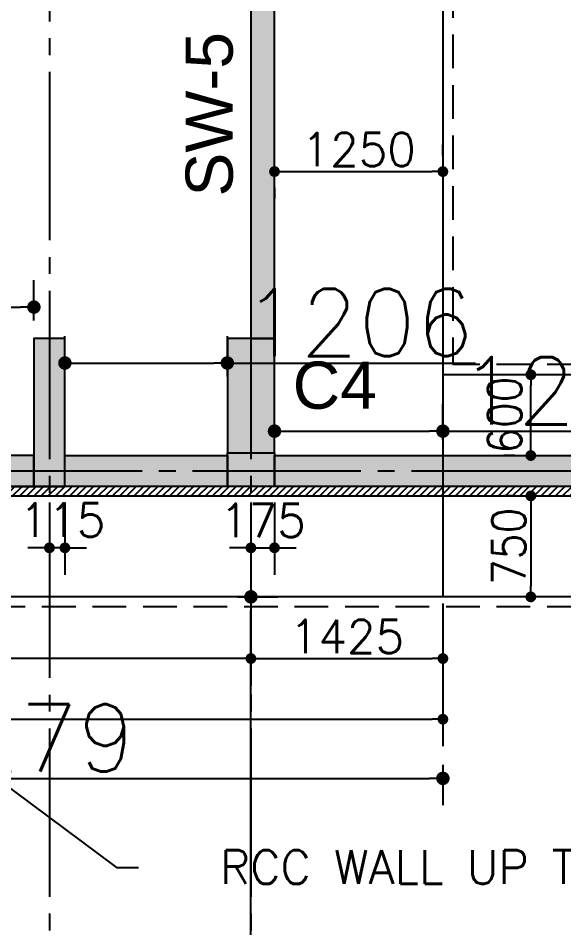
# Model space of a CAD drawing. Extents: x -200722 to 834823, y -494970 to 88783.
# Drawn here: x 280100 to 284150, y 21762 to 28517 of the extents above; entities that cross this region are included whole.
import ezdxf
from ezdxf.enums import TextEntityAlignment as Align

# ---------------------------------------------------------------- set-up
doc = ezdxf.new("R2010")
doc.units = 0
doc.header["$LTSCALE"] = 100
doc.header["$MEASUREMENT"] = 0
doc.header["$PDMODE"] = 34
for name, pattern in [('ACAD_ISO04W100', [30, 24, -3, 0, -3]), ('CL', [3.25, 2.5, -0.25, 0.25, -0.25]), ('HIDDEN', [0.375, 0.25, -0.125])]:
    doc.linetypes.add(name, pattern=pattern)
doc.layers.get('0').update_dxf_attribs({"linetype": 'CONTINUOUS'})
doc.layers.get('DEFPOINTS').update_dxf_attribs({"linetype": 'CONTINUOUS'})
for name, color, linetype in [('A-Grid', 5, 'ACAD_ISO04W100'), ('BEAM', 4, 'CONTINUOUS'), ('COL. SHED. STEEL.', 6, 'CONTINUOUS'), ('COL_H', 235, 'CONTINUOUS'), ('DIM', 3, 'CONTINUOUS'), ('F_EXEC', 3, 'HIDDEN'), ('F_FTG1', 11, 'CONTINUOUS'), ('RCCWALL', 6, 'CONTINUOUS'), ('TEXT', 2, 'CONTINUOUS')]:
    doc.layers.add(name, color=color, linetype=linetype)
doc.layers.add('HATCH', color=252, linetype='CONTINUOUS', lineweight=30)
doc.styles.add('AR', font='arial.ttf')
doc.styles.add('ROMANS', font='romans.shx')
doc.styles.get("Standard").update_dxf_attribs({"font": 'simplex.shx'})
doc.dimstyles.new('01 S.K', dxfattribs={"dimtxt": 230, "dimasz": 100, "dimexe": 200, "dimexo": 100, "dimgap": 50, "dimtad": 1, "dimdec": 0, "dimzin": 0, "dimdsep": 46, "dimtxsty": 'Standard', "dimblk": 'DOT', "dimcen": 0.09, "dimclrd": 4, "dimclre": 4, "dimclrt": 4, "dimadec": 0, "dimazin": 0, "dimtfac": 1, "dimtdec": 0, "dimtofl": 0, "dimtmove": 0, "dimatfit": 3, "dimfxl": 2, "dimtolj": 1, "dimtzin": 0, "dimarcsym": 1})
doc.dimstyles.new('STANDARD$0', dxfattribs={"dimtxt": 2.5, "dimasz": 2.5, "dimexe": 2, "dimexo": 0.7, "dimgap": 0.9, "dimtad": 1, "dimdec": 0, "dimdsep": 46, "dimtxsty": 'ROMANS', "dimcen": 0.09, "dimclrd": 4, "dimclre": 4, "dimclrt": 3, "dimadec": 0, "dimazin": 0, "dimtfac": 1, "dimtdec": 0, "dimtmove": 0, "dimatfit": 3, "dimfxl": 1, "dimtolj": 1, "dimtzin": 0, "dimarcsym": 0})

# ---------------------------------------------------------------- blocks, each defined once
blk = doc.blocks.new('DOT')
at = {"color": 0, "linetype": 'ByBlock'}
blk.add_line((-0.5, 0), (-1, 0), dxfattribs=at)
at = {"color": 0, "linetype": 'ByBlock', "const_width": 0.5}
blk.add_lwpolyline([(-0.25, 0, 1), (0.25, 0, 1)], format="xyb", close=True, dxfattribs=at)
blk = doc.blocks.new('*D398')
at = {"layer": 'BEAM', "color": 0, "lineweight": -2, "transparency": 16777216}
for p, q in [((283252.6, 27497.8), (283252.6, 27577.8)), ((282082.6, 27377.8), (283172.6, 27377.8)), ((282002.6, 27257.8), (282002.6, 27177.8))]:
    blk.add_line(p, q, dxfattribs=at)
at = {"layer": 'DEFPOINTS', "color": 0, "lineweight": -3, "transparency": 16777216}
for p in [(282002.6, 27377.8, 7446.6), (283252.6, 27377.8, 7446.6), (283252.6, 27377.8)]:
    blk.add_point(p, dxfattribs=at)
at = {"layer": 'BEAM', "color": 0, "lineweight": -2, "transparency": 16777216, "xscale": 80, "yscale": 80, "zscale": 80, "rotation": 180}
blk.add_blockref('DOT', (282002.6, 27377.8), dxfattribs=at)
at = {"layer": 'BEAM', "color": 0, "lineweight": -2, "transparency": 16777216, "xscale": 80, "yscale": 80, "zscale": 80}
blk.add_blockref('DOT', (283252.6, 27377.8), dxfattribs=at)
at = {"layer": 'BEAM', "color": 0, "transparency": 16777216, "insert": (282627.6, 27541.8), "char_height": 248, "attachment_point": 5}
blk.add_mtext('\\A1;1250', dxfattribs=at)
blk = doc.blocks.new('_DOT')
at = {"color": 0, "linetype": 'ByBlock'}
blk.add_line((-0.5, 0), (-1, 0), dxfattribs=at)
at = {"color": 0, "linetype": 'ByBlock', "const_width": 0.5}
blk.add_lwpolyline([(-0.25, 0, 1), (0.25, 0, 1)], format="xyb", close=True, dxfattribs=at)
blk = doc.blocks.new('*D400')
at = {"layer": 'BEAM', "color": 0, "lineweight": -2, "transparency": 16777216}
for p, q in [((281827.6, 24169.4), (281827.6, 23561.5)), ((283252.6, 24169.4), (283252.6, 23561.5)), ((281907.6, 23761.5), (283172.6, 23761.5))]:
    blk.add_line(p, q, dxfattribs=at)
at = {"layer": 'DEFPOINTS', "color": 0, "lineweight": -3, "transparency": 16777216}
for p in [(281827.6, 24289.4, 7446.6), (283252.6, 24289.4, 7446.6), (283252.6, 23761.5)]:
    blk.add_point(p, dxfattribs=at)
at = {"layer": 'BEAM', "color": 0, "lineweight": -2, "transparency": 16777216, "xscale": 80, "yscale": 80, "zscale": 80, "rotation": 180}
blk.add_blockref('DOT', (281827.6, 23761.5), dxfattribs=at)
at = {"layer": 'BEAM', "color": 0, "lineweight": -2, "transparency": 16777216, "xscale": 80, "yscale": 80, "zscale": 80}
blk.add_blockref('DOT', (283252.6, 23761.5), dxfattribs=at)
at = {"layer": 'BEAM', "color": 0, "transparency": 16777216, "insert": (282540.1, 23925.5), "char_height": 248, "attachment_point": 5}
blk.add_mtext('\\A1;1425', dxfattribs=at)
blk = doc.blocks.new('*D401')
at = {"layer": 'BEAM', "color": 0, "lineweight": -2, "transparency": 16777216}
for p, q in [((276758.6, 24169.4), (276758.6, 23561.5)), ((281827.6, 24169.4), (281827.6, 23561.5)), ((281747.6, 23761.5), (276838.6, 23761.5))]:
    blk.add_line(p, q, dxfattribs=at)
at = {"layer": 'DEFPOINTS', "color": 0, "lineweight": -3, "transparency": 16777216}
for p in [(276758.6, 24289.4, 7446.6), (281827.6, 24289.4, 7446.6), (276758.6, 23761.5)]:
    blk.add_point(p, dxfattribs=at)
at = {"layer": 'BEAM', "color": 0, "lineweight": -2, "transparency": 16777216, "xscale": 80, "yscale": 80, "zscale": 80, "rotation": 180}
blk.add_blockref('DOT', (276758.6, 23761.5), dxfattribs=at)
at = {"layer": 'BEAM', "color": 0, "lineweight": -2, "transparency": 16777216, "xscale": 80, "yscale": 80, "zscale": 80}
blk.add_blockref('DOT', (281827.6, 23761.5), dxfattribs=at)
at = {"layer": 'BEAM', "color": 0, "transparency": 16777216, "insert": (279293.1, 23925.5), "char_height": 248, "attachment_point": 5}
blk.add_mtext('\\A1;5069', dxfattribs=at)
blk = doc.blocks.new('*D402')
at = {"layer": 'BEAM', "color": 0, "lineweight": -2, "transparency": 16777216}
for p, q in [((275423.6, 24169.4), (275423.6, 23110.9)), ((283252.6, 24169.4), (283252.6, 23110.9)), ((275503.6, 23310.9), (283172.6, 23310.9))]:
    blk.add_line(p, q, dxfattribs=at)
at = {"layer": 'DEFPOINTS', "color": 0, "lineweight": -3, "transparency": 16777216}
for p in [(275423.6, 24289.4, 7446.6), (283252.6, 24289.4, 7446.6), (283252.6, 23310.9)]:
    blk.add_point(p, dxfattribs=at)
at = {"layer": 'BEAM', "color": 0, "lineweight": -2, "transparency": 16777216, "xscale": 80, "yscale": 80, "zscale": 80, "rotation": 180}
blk.add_blockref('DOT', (275423.6, 23310.9), dxfattribs=at)
at = {"layer": 'BEAM', "color": 0, "lineweight": -2, "transparency": 16777216, "xscale": 80, "yscale": 80, "zscale": 80}
blk.add_blockref('DOT', (283252.6, 23310.9), dxfattribs=at)
at = {"layer": 'BEAM', "color": 0, "transparency": 16777216, "insert": (279338.1, 23474.9), "char_height": 248, "attachment_point": 5}
blk.add_mtext('\\A1;7829', dxfattribs=at)
blk = doc.blocks.new('*D405')
at = {"layer": 'BEAM', "color": 0, "lineweight": -2, "transparency": 16777216}
for p, q in [((281827.6, 24919.4), (281827.6, 24383.8)), ((282002.6, 24919.4), (282002.6, 24383.8)), ((281747.6, 24583.8), (281667.6, 24583.8)), ((281827.6, 24583.8), (282002.6, 24583.8)), ((282082.6, 24583.8), (282162.6, 24583.8))]:
    blk.add_line(p, q, dxfattribs=at)
at = {"layer": 'DEFPOINTS', "color": 0, "lineweight": -3, "transparency": 16777216}
for p in [(281827.6, 25039.4, 7446.6), (282002.6, 25039.4, 7446.6), (282002.6, 24583.8)]:
    blk.add_point(p, dxfattribs=at)
at = {"layer": 'BEAM', "color": 0, "lineweight": -2, "transparency": 16777216, "xscale": 80, "yscale": 80, "zscale": 80}
blk.add_blockref('DOT', (281827.6, 24583.8), dxfattribs=at)
at = {"layer": 'BEAM', "color": 0, "lineweight": -2, "transparency": 16777216, "xscale": 80, "yscale": 80, "zscale": 80, "rotation": 180}
blk.add_blockref('DOT', (282002.6, 24583.8), dxfattribs=at)
at = {"layer": 'BEAM', "color": 0, "transparency": 16777216, "insert": (281916.8, 24787.6), "char_height": 248, "attachment_point": 5}
blk.add_mtext('\\A1;175', dxfattribs=at)
blk = doc.blocks.new('*D406')
at = {"layer": 'BEAM', "color": 0, "lineweight": -2, "transparency": 16777216}
for p, q in [((280331.6, 24919.4), (280331.6, 24383.8)), ((280446.6, 24919.4), (280446.6, 24383.8)), ((280251.6, 24583.8), (280171.6, 24583.8)), ((280446.6, 24583.8), (280331.6, 24583.8)), ((280526.6, 24583.8), (280606.6, 24583.8))]:
    blk.add_line(p, q, dxfattribs=at)
at = {"layer": 'DEFPOINTS', "color": 0, "lineweight": -3, "transparency": 16777216}
for p in [(280331.6, 25039.4, 7446.6), (280446.6, 25039.4, 7446.6), (280331.6, 24583.8)]:
    blk.add_point(p, dxfattribs=at)
at = {"layer": 'BEAM', "color": 0, "lineweight": -2, "transparency": 16777216, "xscale": 80, "yscale": 80, "zscale": 80}
blk.add_blockref('DOT', (280331.6, 24583.8), dxfattribs=at)
at = {"layer": 'BEAM', "color": 0, "lineweight": -2, "transparency": 16777216, "xscale": 80, "yscale": 80, "zscale": 80, "rotation": 180}
blk.add_blockref('DOT', (280446.6, 24583.8), dxfattribs=at)
at = {"layer": 'BEAM', "color": 0, "transparency": 16777216, "insert": (280428.2, 24790.3), "char_height": 248, "attachment_point": 5}
blk.add_mtext('\\A1;115', dxfattribs=at)
blk = doc.blocks.new('*D1069')
at = {"layer": 'BEAM', "color": 0, "lineweight": -2, "transparency": 16777216}
for p, q in [((283785.4, 25869.4), (283705.4, 25869.4)), ((283905.4, 25349.4), (283905.4, 25789.4)), ((283785.4, 25269.4), (283705.4, 25269.4))]:
    blk.add_line(p, q, dxfattribs=at)
at = {"layer": 'DEFPOINTS', "color": 0, "lineweight": -3, "transparency": 16777216}
for p in [(283905.4, 25869.4, 7446.6), (283905.4, 25869.4), (283905.4, 25269.4, 7446.6)]:
    blk.add_point(p, dxfattribs=at)
at = {"layer": 'BEAM', "color": 0, "lineweight": -2, "transparency": 16777216, "xscale": 80, "yscale": 80, "zscale": 80}
for p, rotation in [((283905.4, 25869.4), 90), ((283905.4, 25269.4), 270)]:
    blk.add_blockref('DOT', p, dxfattribs=dict(at, rotation=rotation))
at = {"layer": 'BEAM', "color": 0, "transparency": 16777216, "insert": (283711.5, 25569.4), "char_height": 248, "attachment_point": 5, "rotation": 90}
blk.add_mtext('\\A1;{\\W0.9;600}', dxfattribs=at)
blk = doc.blocks.new('*D1070')
at = {"layer": 'BEAM', "color": 0, "lineweight": -2, "transparency": 16777216}
for p, q in [((283785.4, 24969.4), (283705.4, 24969.4)), ((283905.4, 24889.4), (283905.4, 24299.4)), ((283785.4, 24219.4), (283705.4, 24219.4))]:
    blk.add_line(p, q, dxfattribs=at)
at = {"layer": 'DEFPOINTS', "color": 0, "lineweight": -3, "transparency": 16777216}
for p in [(283905.4, 24969.4, 7446.6), (283905.4, 24219.4, 7446.6), (283905.4, 24219.4)]:
    blk.add_point(p, dxfattribs=at)
at = {"layer": 'BEAM', "color": 0, "lineweight": -2, "transparency": 16777216, "xscale": 80, "yscale": 80, "zscale": 80}
for p, rotation in [((283905.4, 24969.4), 90), ((283905.4, 24219.4), 270)]:
    blk.add_blockref('DOT', p, dxfattribs=dict(at, rotation=rotation))
at = {"layer": 'BEAM', "color": 0, "transparency": 16777216, "insert": (283741.4, 24594.4), "char_height": 248, "attachment_point": 5, "rotation": 90}
blk.add_mtext('\\A1;{\\W0.9;750}', dxfattribs=at)
blk = doc.blocks.new('*D2963')
at = {"color": 4, "lineweight": -2, "ltscale": 0.4, "transparency": 16777216}
for p, q in [((276973.6, 22971.6), (276973.6, 22671.6)), ((283252.6, 22971.6), (283252.6, 22671.6)), ((277073.6, 22871.6), (283152.6, 22871.6))]:
    blk.add_line(p, q, dxfattribs=at)
at = {"layer": 'DEFPOINTS', "color": 0, "lineweight": -3, "ltscale": 0.4, "transparency": 16777216}
for p in [(276973.6, 25039.4), (283252.6, 24644.7), (283252.6, 22871.6)]:
    blk.add_point(p, dxfattribs=at)
at = {"color": 4, "lineweight": -2, "ltscale": 0.4, "transparency": 16777216, "xscale": 100, "yscale": 100, "zscale": 100, "rotation": 180}
blk.add_blockref('_DOT', (276973.6, 22871.6), dxfattribs=at)
at = {"color": 4, "lineweight": -2, "ltscale": 0.4, "transparency": 16777216, "xscale": 100, "yscale": 100, "zscale": 100}
blk.add_blockref('_DOT', (283252.6, 22871.6), dxfattribs=at)
at = {"color": 4, "lineweight": -3, "ltscale": 0.4, "transparency": 16777216, "insert": (280113.1, 23171.6), "char_height": 500, "attachment_point": 5}
blk.add_mtext('\\A1;6279', dxfattribs=at)
blk = doc.blocks.new('*D2964')
at = {"color": 4, "lineweight": -2, "ltscale": 0.4, "transparency": 16777216}
for p, q in [((276923.6, 26271.6), (276923.6, 26571.6)), ((280216.6, 26271.6), (280216.6, 26571.6)), ((277023.6, 26371.6), (280116.6, 26371.6))]:
    blk.add_line(p, q, dxfattribs=at)
at = {"layer": 'DEFPOINTS', "color": 0, "lineweight": -3, "ltscale": 0.4, "transparency": 16777216}
for p in [(280216.6, 26371.6), (276923.6, 25269.4), (280216.6, 25269.4)]:
    blk.add_point(p, dxfattribs=at)
at = {"color": 4, "lineweight": -2, "ltscale": 0.4, "transparency": 16777216, "xscale": 100, "yscale": 100, "zscale": 100, "rotation": 180}
blk.add_blockref('_DOT', (276923.6, 26371.6), dxfattribs=at)
at = {"color": 4, "lineweight": -2, "ltscale": 0.4, "transparency": 16777216, "xscale": 100, "yscale": 100, "zscale": 100}
blk.add_blockref('_DOT', (280216.6, 26371.6), dxfattribs=at)
at = {"color": 4, "lineweight": -3, "ltscale": 0.4, "transparency": 16777216, "insert": (278570.1, 26671.6), "char_height": 500, "attachment_point": 5}
blk.add_mtext('\\A1;3293', dxfattribs=at)
blk = doc.blocks.new('*D2965')
at = {"color": 4, "lineweight": -2, "ltscale": 0.4, "transparency": 16777216}
for p, q in [((280446.6, 25856.4), (280446.6, 26156.4)), ((281652.6, 25856.4), (281652.6, 26156.4)), ((280546.6, 25956.4), (281552.6, 25956.4)), ((281652.6, 25956.4), (283495.5, 25956.4))]:
    blk.add_line(p, q, dxfattribs=at)
at = {"layer": 'DEFPOINTS', "color": 0, "lineweight": -3, "ltscale": 0.4, "transparency": 16777216}
for p in [(281652.6, 25956.4), (280446.6, 25589.4), (281652.6, 25589.4)]:
    blk.add_point(p, dxfattribs=at)
at = {"color": 4, "lineweight": -2, "ltscale": 0.4, "transparency": 16777216, "xscale": 100, "yscale": 100, "zscale": 100, "rotation": 180}
blk.add_blockref('_DOT', (280446.6, 25956.4), dxfattribs=at)
at = {"color": 4, "lineweight": -2, "ltscale": 0.4, "transparency": 16777216, "xscale": 100, "yscale": 100, "zscale": 100}
blk.add_blockref('_DOT', (281652.6, 25956.4), dxfattribs=at)
at = {"color": 4, "lineweight": -3, "ltscale": 0.4, "transparency": 16777216, "insert": (282624.1, 26256.4), "char_height": 500, "attachment_point": 5}
blk.add_mtext('\\A1;1206', dxfattribs=at)
blk = doc.blocks.new('*D2966')
at = {"color": 4, "lineweight": -2, "ltscale": 0.4, "transparency": 16777216}
for p, q in [((282002.6, 25389.4), (282002.6, 25650.4)), ((283252.6, 25389.4), (283252.6, 25650.4)), ((282102.6, 25450.4), (283152.6, 25450.4)), ((283252.6, 25450.4), (285119.3, 25450.4))]:
    blk.add_line(p, q, dxfattribs=at)
at = {"layer": 'DEFPOINTS', "color": 0, "lineweight": -3, "ltscale": 0.4, "transparency": 16777216}
for p in [(283252.6, 25450.4), (282002.6, 25289.4), (283252.6, 25289.4)]:
    blk.add_point(p, dxfattribs=at)
at = {"color": 4, "lineweight": -2, "ltscale": 0.4, "transparency": 16777216, "xscale": 100, "yscale": 100, "zscale": 100, "rotation": 180}
blk.add_blockref('_DOT', (282002.6, 25450.4), dxfattribs=at)
at = {"color": 4, "lineweight": -2, "ltscale": 0.4, "transparency": 16777216, "xscale": 100, "yscale": 100, "zscale": 100}
blk.add_blockref('_DOT', (283252.6, 25450.4), dxfattribs=at)
at = {"color": 4, "lineweight": -3, "ltscale": 0.4, "transparency": 16777216, "insert": (284236, 25750.4), "char_height": 500, "attachment_point": 5}
blk.add_mtext('\\A1;1250', dxfattribs=at)
blk = doc.blocks.new('*D3001')
at = {"color": 4, "lineweight": -2, "ltscale": 0.4, "transparency": 16777216}
for p, q in [((281727.6, 24219.4), (282027.6, 24219.4)), ((281827.6, 10748.1), (281827.6, 24119.4)), ((281727.6, 10648.1), (282027.6, 10648.1))]:
    blk.add_line(p, q, dxfattribs=at)
at = {"layer": 'DEFPOINTS', "color": 0, "lineweight": -3, "ltscale": 0.4, "transparency": 16777216}
for p in [(276018.6, 24219.4), (281827.6, 24219.4), (277747.7, 10648.1)]:
    blk.add_point(p, dxfattribs=at)
at = {"color": 4, "lineweight": -2, "ltscale": 0.4, "transparency": 16777216, "xscale": 100, "yscale": 100, "zscale": 100}
for p, rotation in [((281827.6, 24219.4), 90), ((281827.6, 10648.1), 270)]:
    blk.add_blockref('_DOT', p, dxfattribs=dict(at, rotation=rotation))
at = {"color": 4, "lineweight": -3, "ltscale": 0.4, "transparency": 16777216, "insert": (281527.6, 17433.8), "char_height": 500, "attachment_point": 5, "rotation": 90}
blk.add_mtext('\\A1;13571', dxfattribs=at)

msp = doc.modelspace()

# ---------------------------------------------------------------- hatches: boundary and pattern name
at = {"layer": 'COL_H', "ltscale": 0.4, "true_color": 0x000000}
for points in [[(282002.6, 26139.4), (282002.6, 29879.4), (281827.6, 29879.4), (281827.6, 26139.4)], [(280216.6, 25039.4), (280446.6, 25039.4), (280446.6, 26139.4), (280216.6, 26139.4)], [(281652.6, 25289.4), (282002.6, 25289.4), (282002.6, 26139.4), (281652.6, 26139.4)], [(281652.6, 25289.4), (281652.6, 25039.4), (282002.6, 25039.4), (282002.6, 25289.4)]]:
    msp.add_hatch(color=18, dxfattribs=at).paths.add_polyline_path(points)
at = {"layer": 'DIM', "ltscale": 0.4, "true_color": 0x000000}
h = msp.add_hatch(dxfattribs=at)
h.set_pattern_fill('ANSI31', color=18, scale=300, style=0)
h.paths.add_polyline_path([(276973.6, 24969.4), (289611.6, 24969.4), (289611.6, 25039.4), (276973.6, 25039.4)])
at = {"layer": 'HATCH', "lineweight": -3, "ltscale": 0.4, "true_color": 0x000000}
for points in [[(276923.6, 25039.4), (280216.6, 25039.4), (280216.6, 25269.4), (276923.6, 25269.4)], [(280446.6, 25269.4), (281652.6, 25269.4), (281652.6, 25039.4), (280446.6, 25039.4)], [(282002.6, 25269.4), (285476.6, 25269.4), (285476.6, 25039.4), (282002.6, 25039.4)]]:
    msp.add_hatch(color=18, dxfattribs=at).paths.add_polyline_path(points)

# ---------------------------------------------------------------- linework, layer by layer
at = {"layer": 'A-Grid', "color": 8, "linetype": 'CL', "ltscale": 5}
msp.add_line((224519.6, 25154.4, 7446.6), (327010.7, 25154.4, 7446.6), dxfattribs=at)
at = {"layer": 'A-Grid', "color": 8, "linetype": 'CL', "ltscale": 5, "elevation": 7446.6}
for points in [[(280331.6, 62242.9), (280331.6, -9708.8)], [(281827.6, 62242.9), (281827.6, -9708.8)]]:
    msp.add_lwpolyline(points, dxfattribs=at)
at = {"layer": 'COL. SHED. STEEL.', "color": 18, "ltscale": 500, "true_color": 0x000000, "elevation": 7446.6}
for points in [[(282002.6, 26139.4), (282002.6, 29879.4), (281827.6, 29879.4), (281827.6, 26139.4), (282002.6, 26139.4)], [(280216.6, 25039.4), (280446.6, 25039.4), (280446.6, 26139.4), (280216.6, 26139.4), (280216.6, 25039.4)], [(281652.6, 25289.4), (282002.6, 25289.4), (282002.6, 26139.4), (281652.6, 26139.4), (281652.6, 25289.4)]]:
    msp.add_lwpolyline(points, dxfattribs=at)
msp.add_lwpolyline([(281652.6, 25289.4), (282002.6, 25289.4), (282002.6, 25039.4), (281652.6, 25039.4)], close=True, dxfattribs=at)
at = {"layer": 'F_EXEC', "color": 18, "ltscale": 10, "true_color": 0x000000}
msp.add_line((284276.6, 25944.4, 7446.6), (283327.6, 25944.4, 7446.6), dxfattribs=at)
at = {"layer": 'F_EXEC', "color": 18, "ltscale": 10, "true_color": 0x000000, "elevation": 7446.6}
for points in [[(275348.6, 33314.4), (281783.7, 33314.4), (283327.6, 31770.4), (283327.6, 25944.4)], [(284276.6, 24144.4), (277818.6, 24144.4)]]:
    msp.add_lwpolyline(points, dxfattribs=at)
at = {"layer": 'F_FTG1', "color": 18, "ltscale": 0.4, "true_color": 0x000000}
for p, q in [((284351.6, 25869.4, 7446.6), (283252.6, 25869.4, 7446.6)), ((284351.6, 24219.4, 7446.6), (275423.6, 24219.4, 7446.6))]:
    msp.add_line(p, q, dxfattribs=at)
at = {"layer": 'F_FTG1', "color": 18, "ltscale": 0.4, "true_color": 0x000000, "elevation": 7446.6}
msp.add_lwpolyline([(275423.6, 33239.4), (281752.6, 33239.4), (283252.6, 31739.4), (283252.6, 24219.4)], dxfattribs=at)
at = {"layer": 'RCCWALL', "color": 42, "ltscale": 0.4, "elevation": 7446.6}
for points in [[(276923.6, 25039.4), (280216.6, 25039.4), (280216.6, 25269.4), (276923.6, 25269.4)], [(280446.6, 25269.4), (281652.6, 25269.4), (281652.6, 25039.4), (280446.6, 25039.4)], [(282002.6, 25269.4), (285476.6, 25269.4), (285476.6, 25039.4), (282002.6, 25039.4)]]:
    msp.add_lwpolyline(points, close=True, dxfattribs=at)
at = {"layer": 'RCCWALL', "color": 1, "ltscale": 0.4, "elevation": 7446.6}
msp.add_lwpolyline([(276973.6, 24969.4), (289611.6, 24969.4), (289611.6, 25039.4), (276973.6, 25039.4)], close=True, dxfattribs=at)
at = {"layer": 'TEXT', "color": 18, "true_color": 0x000000}
for p, q in [((277343.6, 24804.4, 7446.6), (280830.5, 22208.9)), ((280830.5, 22208.9), (280991.9, 22208.9))]:
    msp.add_line(p, q, dxfattribs=at)

# ---------------------------------------------------------------- texts
at = {"layer": 'TEXT', "color": 18, "true_color": 0x000000, "style": 'AR'}
msp.add_text('SW-5', height=350, rotation=90, dxfattribs=at).set_placement((281692.7, 27192.2, 3998.7))
msp.add_text('C4', height=350, dxfattribs=at).set_placement((282137.5, 25616.6, 3998.7))
at = {"layer": 'TEXT', "color": 18, "true_color": 0x000000}
msp.add_text('RCC WALL UP TO BELOW F.G.L 150MM', height=250, dxfattribs=at).set_placement((284827.9, 22212.2), align=Align.MIDDLE)

# ---------------------------------------------------------------- dimensions: what is measured, and where the dimension line sits
at = {"color": 5, "lineweight": -3, "ltscale": 0.4}
for base, p1, p2, picture, middle in [((280216.6, 26371.6), (276923.6, 25269.4, 7446.6), (280216.6, 25269.4, 7446.6), '*D2964', (278570.1, 26671.6)), ((281652.6, 25956.4), (280446.6, 25589.4, 7446.6), (281652.6, 25589.4, 7446.6), '*D2965', (282624.1, 26256.4)), ((283252.6, 25450.4), (282002.6, 25289.4, 7446.6), (283252.6, 25289.4, 7446.6), '*D2966', (284236, 25750.4)), ((283252.6, 22871.6), (276973.6, 25039.4, 7446.6), (283252.6, 24644.7, 7446.6), '*D2963', (280113.1, 23171.6))]:
    dim = msp.add_linear_dim(base=base, p1=p1, p2=p2, dimstyle='01 S.K', override={"dimtxt": 500, "dimfxl": 100, "dimfxlon": 1}, dxfattribs=at)
    dim.commit()
    dim.dimension.update_dxf_attribs({"geometry": picture, "text_midpoint": middle})
dim = msp.add_linear_dim(base=(281827.6, 24219.4), p1=(277747.7, 10648.1, 7446.6), p2=(276018.6, 24219.4, 7446.6), angle=90, dimstyle='01 S.K', override={"dimtxt": 500, "dimfxl": 100, "dimfxlon": 1}, dxfattribs=at)
dim.commit()
dim.dimension.update_dxf_attribs({"geometry": '*D3001', "text_midpoint": (281527.6, 17433.8)})
at = {"layer": 'BEAM', "color": 18, "true_color": 0x000000}
for base, p1, p2, picture, middle in [((283252.6, 27377.8), (282002.6, 27377.8, 7446.6), (283252.6, 27377.8, 7446.6), '*D398', (282627.6, 27541.8)), ((283252.6, 23310.9), (275423.6, 24289.4, 7446.6), (283252.6, 24289.4, 7446.6), '*D402', (279338.1, 23474.9)), ((276758.6, 23761.5), (281827.6, 24289.4, 7446.6), (276758.6, 24289.4, 7446.6), '*D401', (279293.1, 23925.5)), ((283252.6, 23761.5), (281827.6, 24289.4, 7446.6), (283252.6, 24289.4, 7446.6), '*D400', (282540.1, 23925.5))]:
    dim = msp.add_linear_dim(base=base, p1=p1, p2=p2, dimstyle='STANDARD$0', override={"dimscale": 8, "dimtxt": 31, "dimasz": 10, "dimexe": 25, "dimexo": 15, "dimgap": 5, "dimzin": 3, "dimtxsty": 'Standard', "dimblk": 'DOT', "dimcen": 3, "dimdle": 1, "dimclrd": 0, "dimclre": 0, "dimclrt": 0, "dimtmove": 2, "dimldrblk": 'DOT', "dimtzin": 3}, dxfattribs=at)
    dim.commit()
    dim.dimension.update_dxf_attribs({"geometry": picture, "text_midpoint": middle})
dim = msp.add_linear_dim(base=(283905.4, 25869.4, 7446.6), p1=(283905.4, 25269.4, 14893.2), p2=(283905.4, 25869.4, 14893.2), angle=90, text='{\\W0.9;<>}', dimstyle='STANDARD$0', override={"dimscale": 8, "dimtxt": 31, "dimasz": 10, "dimexe": 25, "dimexo": 15, "dimgap": 5, "dimzin": 3, "dimtxsty": 'Standard', "dimblk": 'DOT', "dimcen": 3, "dimdle": 1, "dimclrd": 0, "dimclre": 0, "dimclrt": 0, "dimtmove": 2, "dimldrblk": 'DOT', "dimtzin": 3}, dxfattribs=at)
dim.commit()
dim.dimension.update_dxf_attribs({"geometry": '*D1069', "text_midpoint": (283711.5, 25569.4, 7446.6), "dimtype": 160})
for base, p1, p2, picture, middle in [((280331.6, 24583.8), (280446.6, 25039.4, 7446.6), (280331.6, 25039.4, 7446.6), '*D406', (280428.2, 24790.3)), ((282002.6, 24583.8), (281827.6, 25039.4, 7446.6), (282002.6, 25039.4, 7446.6), '*D405', (281916.8, 24787.6))]:
    dim = msp.add_linear_dim(base=base, p1=p1, p2=p2, dimstyle='STANDARD$0', override={"dimscale": 8, "dimtxt": 31, "dimasz": 10, "dimexe": 25, "dimexo": 15, "dimgap": 5, "dimzin": 3, "dimtxsty": 'Standard', "dimblk": 'DOT', "dimcen": 3, "dimdle": 1, "dimclrd": 0, "dimclre": 0, "dimclrt": 0, "dimtmove": 2, "dimldrblk": 'DOT', "dimtzin": 3}, dxfattribs=at)
    dim.commit()
    dim.dimension.update_dxf_attribs({"geometry": picture, "text_midpoint": middle, "dimtype": 160})
dim = msp.add_linear_dim(base=(283905.4, 24219.4, 7446.6), p1=(283905.4, 24969.4, 14893.2), p2=(283905.4, 24219.4, 14893.2), angle=90, text='{\\W0.9;<>}', dimstyle='STANDARD$0', override={"dimscale": 8, "dimtxt": 31, "dimasz": 10, "dimexe": 25, "dimexo": 15, "dimgap": 5, "dimzin": 3, "dimtxsty": 'Standard', "dimblk": 'DOT', "dimcen": 3, "dimdle": 1, "dimclrd": 0, "dimclre": 0, "dimclrt": 0, "dimtmove": 2, "dimldrblk": 'DOT', "dimtzin": 3}, dxfattribs=at)
dim.commit()
dim.dimension.update_dxf_attribs({"geometry": '*D1070', "text_midpoint": (283741.4, 24594.4, 7446.6)})

doc.saveas('drawing.dxf')
